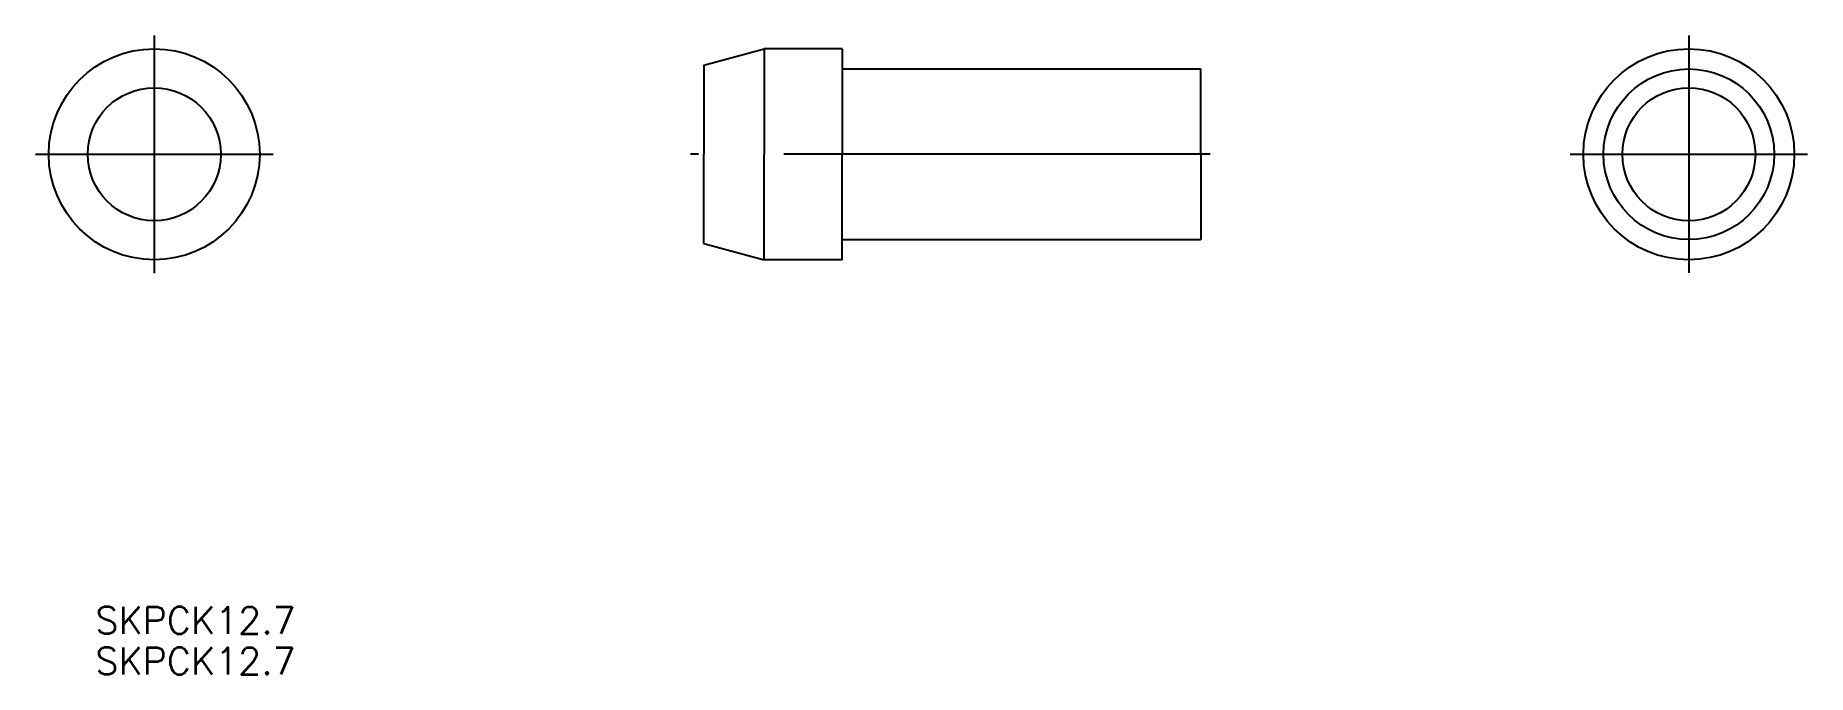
# Model space of a CAD drawing. Extents: x -48 to 84, y -39 to 9.
import ezdxf

# ---------------------------------------------------------------- set-up
doc = ezdxf.new("R2010")
doc.units = 0
doc.linetypes.add('CENTER', pattern=[50.8, 31.75, -6.35, 6.35, -6.35])
doc.layers.get('0').update_dxf_attribs({"linetype": 'CONTINUOUS'})
doc.layers.add('CENTER', color=1, linetype='CENTER')
doc.styles.get("Standard").update_dxf_attribs({"font": 'txt.shx', "bigfont": '@extfont2.shx'})

msp = doc.modelspace()

# ---------------------------------------------------------------- linework, layer by layer
at = {"color": 7, "linetype": 'CONTINUOUS'}
for p, q in [((1.59, 6.64), (6.09, 7.85)), ((1.59, 6.64), (1.59, 0)), ((11.89, 7.85), (6.09, 7.85)), ((6.09, 7.85), (6.09, 0)), ((11.89, 7.85), (11.89, 0)), ((11.89, 6.35), (38.59, 6.35)), ((38.59, 0), (38.59, 6.35)), ((1.59, -6.64), (1.59, 0)), ((6.09, -7.85), (6.09, 0)), ((11.89, -7.85), (11.89, 0)), ((38.59, 0), (38.59, -6.35)), ((11.89, -6.35), (38.59, -6.35)), ((1.59, -6.64), (6.09, -7.85)), ((11.89, -7.85), (6.09, -7.85))]:
    msp.add_line(p, q, dxfattribs=at)
for centre, radius in [((-39.32, 0), 7.85), ((74.92, 0), 7.85), ((74.92, 0), 6.35), ((-39.32, 0), 4.95), ((74.92, 0), 4.95)]:
    msp.add_circle(centre, radius, dxfattribs=at)
at = {"layer": 'CENTER', "color": 1, "linetype": 'CENTER'}
for p, q in [((-39.32, 8.84), (-39.32, -8.84)), ((74.92, 8.83), (74.92, -8.83)), ((-48.16, 0), (-30.47, 0)), ((39.29, 0), (0.61, 0)), ((66.09, 0), (83.76, 0))]:
    msp.add_line(p, q, dxfattribs=at)

# ---------------------------------------------------------------- texts
at = {"color": 7, "linetype": 'CONTINUOUS'}
for p in [(-43.7, -35.69), (-43.7, -38.72)]:
    msp.add_text('SKPCK12.7', height=2, dxfattribs=at).set_placement(p)

doc.saveas('drawing.dxf')
